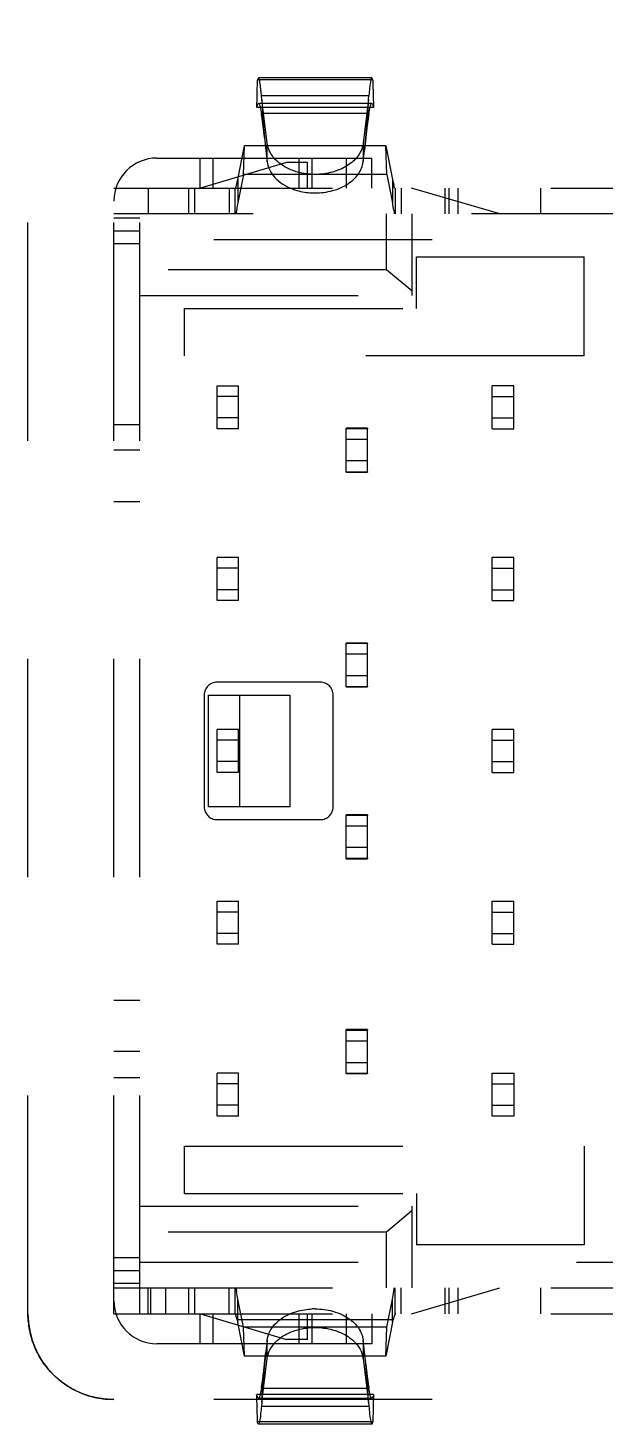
# Model space of a CAD drawing. Header units: inches. Extents: x 0 to 8.3, y 0 to 11.7.
# Drawn here: x 5.541 to 5.806, y 3.405 to 4.044 of the extents above; entities that cross this region are included whole.
import ezdxf

# ---------------------------------------------------------------- set-up
doc = ezdxf.new("R2010")
doc.units = ezdxf.units.IN
doc.header["$LTSCALE"] = 0.762205
doc.header["$MEASUREMENT"] = 0
doc.linetypes.add('HIDDEN', pattern=[0.2, 0.1, -0.1])
doc.layers.get('0').update_dxf_attribs({"linetype": 'CONTINUOUS'})
doc.layers.add('03___PRT_ALL_CURVES', color=7, linetype='CONTINUOUS')
doc.layers.add('DEFAULT_2', color=8, linetype='HIDDEN')

msp = doc.modelspace()

# ---------------------------------------------------------------- linework, layer by layer
at = {"color": 7, "linetype": 'CONTINUOUS'}
for p, q in [((5.64693, 4.02148), (5.64647, 4.02049)), ((5.69885, 4.02148), (5.64693, 4.02148)), ((5.64828, 4.01337), (5.64767, 4.01891)), ((5.69931, 4.02049), (5.69885, 4.02148)), ((5.64612, 4.00786), (5.6463, 4.01283)), ((5.64828, 4.01337), (5.6975, 4.01337)), ((5.64844, 4.01144), (5.64828, 4.01337)), ((5.65091, 3.99146), (5.64844, 4.01144)), ((5.69733, 4.01144), (5.69487, 3.99146)), ((5.69733, 4.01144), (5.6975, 4.01337)), ((5.64828, 4.00786), (5.64612, 4.00786)), ((5.69966, 4.00786), (5.6975, 4.00786)), ((5.64996, 3.99136), (5.65025, 3.98835)), ((5.65025, 3.98835), (5.65091, 3.98296)), ((5.65091, 3.98296), (5.65091, 3.99146)), ((5.65146, 3.98912), (5.65091, 3.99146)), ((5.69487, 3.99146), (5.69487, 3.98296)), ((5.69487, 3.98296), (5.69553, 3.98835)), ((5.69553, 3.98835), (5.69582, 3.99136)), ((5.62801, 3.88034), (5.63785, 3.88034)), ((5.62801, 3.86065), (5.62801, 3.88034)), ((5.63785, 3.86065), (5.63785, 3.88034)), ((5.76383, 3.88034), (5.75399, 3.88034)), ((5.75399, 3.86065), (5.75399, 3.88034)), ((5.76383, 3.86065), (5.76383, 3.88034)), ((5.63785, 3.87542), (5.62801, 3.87542)), ((5.75399, 3.87542), (5.76383, 3.87542)), ((5.63785, 3.86557), (5.62801, 3.86557)), ((5.75399, 3.86557), (5.76383, 3.86557)), ((5.63785, 3.86065), (5.62801, 3.86065)), ((5.6969, 3.86065), (5.68706, 3.86065)), ((5.68706, 3.84097), (5.68706, 3.86065)), ((5.6969, 3.84097), (5.6969, 3.86065)), ((5.75399, 3.86065), (5.76383, 3.86065)), ((5.6969, 3.85573), (5.68706, 3.85573)), ((5.6969, 3.84589), (5.68706, 3.84589)), ((5.68706, 3.84097), (5.6969, 3.84097)), ((5.63785, 3.8016), (5.62801, 3.8016)), ((5.62801, 3.78191), (5.62801, 3.8016)), ((5.63785, 3.78191), (5.63785, 3.8016)), ((5.76383, 3.8016), (5.75399, 3.8016)), ((5.75399, 3.78191), (5.75399, 3.8016)), ((5.76383, 3.78191), (5.76383, 3.8016)), ((5.63785, 3.79668), (5.62801, 3.79668)), ((5.75399, 3.79668), (5.76383, 3.79668)), ((5.63785, 3.78683), (5.62801, 3.78683)), ((5.63785, 3.78191), (5.62801, 3.78191)), ((5.75399, 3.78683), (5.76383, 3.78683)), ((5.75399, 3.78191), (5.76383, 3.78191)), ((5.6969, 3.76223), (5.68706, 3.76223)), ((5.68706, 3.74254), (5.68706, 3.76223)), ((5.6969, 3.74254), (5.6969, 3.76223)), ((5.6969, 3.75731), (5.68706, 3.75731)), ((5.6969, 3.74746), (5.68706, 3.74746)), ((5.68706, 3.74254), (5.6969, 3.74254)), ((5.63785, 3.72286), (5.62801, 3.72286)), ((5.62801, 3.70317), (5.62801, 3.72286)), ((5.63785, 3.71794), (5.62801, 3.71794)), ((5.63785, 3.70317), (5.63785, 3.72286)), ((5.76383, 3.72286), (5.75399, 3.72286)), ((5.75399, 3.70317), (5.75399, 3.72286)), ((5.75399, 3.71794), (5.76383, 3.71794)), ((5.76383, 3.70317), (5.76383, 3.72286)), ((5.63785, 3.70809), (5.62801, 3.70809)), ((5.75399, 3.70809), (5.76383, 3.70809)), ((5.63785, 3.70317), (5.62801, 3.70317)), ((5.75399, 3.70317), (5.76383, 3.70317)), ((5.6969, 3.68349), (5.68706, 3.68349)), ((5.68706, 3.6638), (5.68706, 3.68349)), ((5.6969, 3.6638), (5.6969, 3.68349)), ((5.6969, 3.67856), (5.68706, 3.67856)), ((5.6969, 3.66872), (5.68706, 3.66872)), ((5.68706, 3.6638), (5.6969, 3.6638)), ((5.62801, 3.64412), (5.63785, 3.64412)), ((5.62801, 3.62443), (5.62801, 3.64412)), ((5.63785, 3.62443), (5.63785, 3.64412)), ((5.75399, 3.64412), (5.76383, 3.64412)), ((5.75399, 3.62443), (5.75399, 3.64412)), ((5.76383, 3.62443), (5.76383, 3.64412)), ((5.63785, 3.63919), (5.62801, 3.63919)), ((5.75399, 3.63919), (5.76383, 3.63919)), ((5.63785, 3.62935), (5.62801, 3.62935)), ((5.75399, 3.62935), (5.76383, 3.62935)), ((5.63785, 3.62443), (5.62801, 3.62443)), ((5.75399, 3.62443), (5.76383, 3.62443)), ((5.68706, 3.58506), (5.6969, 3.58506)), ((5.68706, 3.56538), (5.68706, 3.58506)), ((5.6969, 3.56538), (5.6969, 3.58506)), ((5.68706, 3.58014), (5.6969, 3.58014)), ((5.68706, 3.5703), (5.6969, 3.5703)), ((5.63785, 3.56538), (5.62801, 3.56538)), ((5.62801, 3.54569), (5.62801, 3.56538)), ((5.63785, 3.54569), (5.63785, 3.56538)), ((5.68706, 3.56538), (5.6969, 3.56538)), ((5.75399, 3.56538), (5.76383, 3.56538)), ((5.75399, 3.54569), (5.75399, 3.56538)), ((5.76383, 3.56538), (5.76383, 3.54569)), ((5.63785, 3.56045), (5.62801, 3.56045)), ((5.75399, 3.56045), (5.76383, 3.56045)), ((5.63785, 3.55061), (5.62801, 3.55061)), ((5.63785, 3.54569), (5.62801, 3.54569)), ((5.75399, 3.55061), (5.76383, 3.55061)), ((5.76383, 3.54569), (5.75399, 3.54569)), ((5.65091, 3.44307), (5.65025, 3.43768)), ((5.65091, 3.43457), (5.65091, 3.44307)), ((5.69487, 3.44307), (5.69487, 3.43457)), ((5.69553, 3.43768), (5.69487, 3.44307)), ((5.65025, 3.43768), (5.64996, 3.43467)), ((5.69432, 3.43691), (5.69487, 3.43457)), ((5.69582, 3.43467), (5.69553, 3.43768)), ((5.64844, 3.41458), (5.65091, 3.43457)), ((5.69487, 3.43457), (5.69733, 3.41458)), ((5.64828, 3.41817), (5.64612, 3.41817)), ((5.69966, 3.41817), (5.6975, 3.41817)), ((5.69966, 3.41817), (5.69948, 3.4132)), ((5.64844, 3.41458), (5.64828, 3.41266)), ((5.6975, 3.41266), (5.64828, 3.41266)), ((5.69733, 3.41458), (5.6975, 3.41266)), ((5.64723, 3.40497), (5.64693, 3.40455)), ((5.69885, 3.40455), (5.64693, 3.40455)), ((5.64738, 3.40549), (5.64723, 3.40497)), ((5.6984, 3.4055), (5.69855, 3.40497)), ((5.69855, 3.40497), (5.69885, 3.40455))]:
    msp.add_line(p, q, dxfattribs=at)
for centre, radius, start, end in [((4.98268, 4.03118), 0.66388, 358.75066, 359.07723), ((6.30942, 4.03033), 0.6102, 180.924, 181.64321), ((5.08056, 4.02935), 0.56598, 358.3274, 358.7197), ((5.55406, 4.01524), 0.14333, 357.84163, 358.48178), ((6.01451, 4.02169), 0.31516, 181.61125, 182.18141), ((5.87, 4.01629), 0.17055, 182.21479, 182.83193), ((5.67289, 3.99892), 0.03023, 267.1603, 269.99392), ((5.67289, 3.4271), 0.03024, 90.00599, 92.83123), ((5.47577, 3.40974), 0.17055, 2.21484, 2.83198), ((5.33128, 3.40434), 0.31514, 1.61131, 2.18148), ((5.03638, 3.3957), 0.61017, 0.92399, 1.64325), ((5.79172, 3.41079), 0.14333, 177.84163, 178.48178), ((6.26521, 3.39668), 0.56597, 178.3274, 178.7197), ((6.3631, 3.39485), 0.66388, 178.75066, 179.07723)]:
    msp.add_arc(centre, radius, start, end, dxfattribs=at)
for points, knots in [([(5.64767, 4.01891), (5.64758, 4.01956), (5.64743, 4.0204), (5.64719, 4.02122), (5.64701, 4.02148), (5.64693, 4.02148)], [0, 0, 0, 0, 0.718328, 0.909663, 1, 1, 1, 1]), ([(5.69885, 4.02148), (5.69864, 4.02148), (5.6984, 4.02047), (5.6981, 4.01915), (5.69779, 4.01648), (5.6976, 4.01452), (5.6975, 4.01337)], [0, 0, 0, 0, 0.075786, 0.270409, 0.582941, 1, 1, 1, 1]), ([(5.64617, 4.00786), (5.64627, 4.00831), (5.6464, 4.00885), (5.64673, 4.00967), (5.64693, 4.00967)], [0, 0, 0, 0, 0.700166, 1, 1, 1, 1]), ([(5.64693, 4.00967), (5.64709, 4.00967), (5.64743, 4.0091), (5.64755, 4.00866), (5.64765, 4.00831)], [0, 0, 0, 0, 0.313937, 1, 1, 1, 1]), ([(5.69827, 4.00877), (5.69831, 4.0089), (5.69843, 4.00921), (5.69863, 4.00967), (5.69885, 4.00967)], [0, 0, 0, 0, 0.385322, 1, 1, 1, 1]), ([(5.69885, 4.00967), (5.69905, 4.00967), (5.69938, 4.00885), (5.6995, 4.00831), (5.69961, 4.00786)], [0, 0, 0, 0, 0.299834, 1, 1, 1, 1]), ([(5.65416, 3.98456), (5.65386, 3.98491), (5.65275, 3.98629), (5.65189, 3.98788), (5.65146, 3.98912)], [0, 0, 0, 0, 0.260066, 1, 1, 1, 1]), ([(5.69487, 3.99146), (5.69479, 3.99082), (5.69421, 3.98815), (5.69272, 3.98574), (5.69132, 3.98423)], [0, 0, 0, 0, 0.238778, 1, 1, 1, 1]), ([(5.65091, 3.98296), (5.65124, 3.9803), (5.65423, 3.97475), (5.65946, 3.97169), (5.66242, 3.97056)], [0, 0, 0, 0, 0.458854, 1, 1, 1, 1]), ([(5.66242, 3.97906), (5.66159, 3.97938), (5.65855, 3.98072), (5.65576, 3.98272), (5.65416, 3.98456)], [0, 0, 0, 0, 0.266376, 1, 1, 1, 1]), ([(5.69132, 3.98423), (5.69081, 3.98368), (5.68849, 3.98149), (5.68563, 3.97992), (5.68335, 3.97906)], [0, 0, 0, 0, 0.235875, 1, 1, 1, 1]), ([(5.69132, 3.97573), (5.69181, 3.97626), (5.69351, 3.97836), (5.69462, 3.98099), (5.69487, 3.98296)], [0, 0, 0, 0, 0.265789, 1, 1, 1, 1]), ([(5.67289, 3.97719), (5.6702, 3.97719), (5.66662, 3.97766), (5.66323, 3.97875), (5.66242, 3.97906)], [0, 0, 0, 0, 0.755218, 1, 1, 1, 1]), ([(5.68335, 3.97906), (5.68254, 3.97875), (5.67916, 3.97766), (5.67557, 3.97719), (5.67289, 3.97719)], [0, 0, 0, 0, 0.24479, 1, 1, 1, 1]), ([(5.68336, 3.97056), (5.68415, 3.97086), (5.68706, 3.97214), (5.68974, 3.97402), (5.69132, 3.97573)], [0, 0, 0, 0, 0.265428, 1, 1, 1, 1]), ([(5.66242, 3.97056), (5.66312, 3.9703), (5.66603, 3.96933), (5.66909, 3.96884), (5.67139, 3.96873)], [0, 0, 0, 0, 0.244686, 1, 1, 1, 1]), ([(5.67289, 3.96869), (5.67558, 3.96869), (5.67916, 3.96916), (5.68255, 3.97026), (5.68336, 3.97056)], [0, 0, 0, 0, 0.755221, 1, 1, 1, 1]), ([(5.65091, 3.44307), (5.65124, 3.44573), (5.65424, 3.45128), (5.65948, 3.45435), (5.66244, 3.45547)], [0, 0, 0, 0, 0.458773, 1, 1, 1, 1]), ([(5.66244, 3.45547), (5.66314, 3.45574), (5.66604, 3.4567), (5.6691, 3.45719), (5.6714, 3.4573)], [0, 0, 0, 0, 0.244719, 1, 1, 1, 1]), ([(5.67289, 3.45734), (5.67557, 3.45734), (5.67915, 3.45687), (5.68253, 3.45578), (5.68334, 3.45547)], [0, 0, 0, 0, 0.755189, 1, 1, 1, 1]), ([(5.68334, 3.45547), (5.68413, 3.45517), (5.68706, 3.45389), (5.68975, 3.452), (5.69134, 3.45028)], [0, 0, 0, 0, 0.265489, 1, 1, 1, 1]), ([(5.66242, 3.44697), (5.66324, 3.44728), (5.66662, 3.44837), (5.6702, 3.44884), (5.67289, 3.44884)], [0, 0, 0, 0, 0.24479, 1, 1, 1, 1]), ([(5.67289, 3.44884), (5.67558, 3.44884), (5.67916, 3.44837), (5.68255, 3.44728), (5.68336, 3.44697)], [0, 0, 0, 0, 0.755218, 1, 1, 1, 1]), ([(5.69134, 3.45028), (5.69182, 3.44975), (5.69352, 3.44765), (5.69462, 3.44503), (5.69487, 3.44307)], [0, 0, 0, 0, 0.265749, 1, 1, 1, 1]), ([(5.65446, 3.4418), (5.65497, 3.44235), (5.65729, 3.44454), (5.66015, 3.44611), (5.66242, 3.44697)], [0, 0, 0, 0, 0.235875, 1, 1, 1, 1]), ([(5.68336, 3.44697), (5.68415, 3.44667), (5.68706, 3.44539), (5.68974, 3.44351), (5.69132, 3.4418)], [0, 0, 0, 0, 0.265428, 1, 1, 1, 1]), ([(5.65091, 3.43457), (5.65099, 3.43521), (5.65156, 3.43787), (5.65306, 3.44029), (5.65446, 3.4418)], [0, 0, 0, 0, 0.238778, 1, 1, 1, 1]), ([(5.69132, 3.4418), (5.69166, 3.44143), (5.6929, 3.43996), (5.69385, 3.43825), (5.69432, 3.43691)], [0, 0, 0, 0, 0.26099, 1, 1, 1, 1]), ([(5.64693, 3.41636), (5.64673, 3.41636), (5.6464, 3.41718), (5.64627, 3.41771), (5.64617, 3.41817)], [0, 0, 0, 0, 0.299834, 1, 1, 1, 1]), ([(5.64755, 3.41739), (5.64747, 3.41712), (5.64736, 3.41676), (5.64706, 3.41636), (5.64693, 3.41636)], [0, 0, 0, 0, 0.674118, 1, 1, 1, 1]), ([(5.69885, 3.41636), (5.69869, 3.41636), (5.69835, 3.41692), (5.69822, 3.41737), (5.69813, 3.41772)], [0, 0, 0, 0, 0.313938, 1, 1, 1, 1]), ([(5.69961, 3.41817), (5.6995, 3.41771), (5.69938, 3.41718), (5.69905, 3.41636), (5.69885, 3.41636)], [0, 0, 0, 0, 0.700165, 1, 1, 1, 1]), ([(5.64828, 3.41266), (5.64821, 3.41186), (5.64797, 3.40947), (5.64775, 3.40706), (5.64738, 3.40549)], [0, 0, 0, 0, 0.331666, 1, 1, 1, 1]), ([(5.6975, 3.41266), (5.69757, 3.41186), (5.69781, 3.40947), (5.69802, 3.40707), (5.6984, 3.4055)], [0, 0, 0, 0, 0.331248, 1, 1, 1, 1]), ([(5.64693, 3.40455), (5.64682, 3.40455), (5.64661, 3.40498), (5.64653, 3.40529), (5.64647, 3.40554)], [0, 0, 0, 0, 0.303501, 1, 1, 1, 1]), ([(5.69885, 3.40455), (5.69896, 3.40455), (5.69917, 3.40498), (5.69925, 3.40529), (5.69931, 3.40554)], [0, 0, 0, 0, 0.303499, 1, 1, 1, 1])]:
    msp.add_open_spline(points, degree=3, knots=knots, dxfattribs=at)
at = {"layer": '03___PRT_ALL_CURVES', "color": 8, "linetype": 'HIDDEN'}
for p, q in [((5.54139, 3.45514), (5.54139, 4.68349)), ((6.12643, 3.41577), (5.58076, 3.41577))]:
    msp.add_line(p, q, dxfattribs=at)
for points in [[(5.54439, 3.44007), (5.54244, 3.44484), (5.54146, 3.45002), (5.54139, 3.45514)], [(5.55292, 3.4273), (5.54928, 3.43095), (5.54634, 3.43531), (5.54439, 3.44007)], [(5.5657, 3.41877), (5.56093, 3.42072), (5.55657, 3.42365), (5.55292, 3.4273)], [(5.58076, 3.41577), (5.57564, 3.41584), (5.57046, 3.41681), (5.5657, 3.41877)]]:
    msp.add_open_spline(points, degree=3, dxfattribs=at)
at = {"layer": 'DEFAULT_2', "color": 8, "linetype": 'HIDDEN'}
for p, q in [((5.54139, 3.45514), (5.54139, 4.68349)), ((5.69931, 4.02049), (5.64647, 4.02049)), ((5.64844, 4.01144), (5.64913, 4.00022)), ((5.69885, 4.00967), (5.64693, 4.00967)), ((5.64765, 4.00831), (5.64828, 4.00503)), ((5.6975, 4.00786), (5.64828, 4.00786)), ((5.6975, 4.00503), (5.64828, 4.00503)), ((5.69607, 3.99392), (5.69709, 4.006)), ((5.6975, 4.00503), (5.69827, 4.00877)), ((5.64971, 3.99392), (5.65025, 3.98835)), ((5.64971, 3.99392), (5.64996, 3.99136)), ((5.69607, 3.99392), (5.69553, 3.98835)), ((5.69582, 3.99136), (5.69607, 3.99392)), ((5.63745, 3.97479), (5.64054, 3.99028)), ((5.64004, 3.97714), (5.64054, 3.99028)), ((5.70524, 3.99028), (5.64054, 3.99028)), ((5.70524, 3.99028), (5.70833, 3.97479)), ((5.70574, 3.97714), (5.70524, 3.99028)), ((5.60045, 3.98467), (5.69887, 3.98467)), ((5.62013, 3.98467), (5.62013, 3.97082)), ((5.65974, 3.9827), (5.62037, 3.97089)), ((5.62604, 3.98467), (5.62604, 3.97089)), ((5.66935, 3.9827), (5.65974, 3.9827)), ((5.66541, 3.98467), (5.66541, 3.97089)), ((5.66935, 3.97089), (5.66935, 3.9827)), ((5.67131, 3.98467), (5.67131, 3.97089)), ((5.68706, 3.98467), (5.68706, 3.97089)), ((5.69887, 3.97089), (5.69887, 3.98467)), ((5.63656, 3.97089), (5.63714, 3.97349)), ((5.63714, 3.97349), (5.63745, 3.97479)), ((5.64004, 3.97714), (5.63745, 3.96417)), ((5.63745, 3.97479), (5.63745, 3.96417)), ((5.70574, 3.97714), (5.64004, 3.97714)), ((5.70574, 3.97714), (5.70833, 3.96417)), ((5.70833, 3.97479), (5.70833, 3.96417)), ((5.70833, 3.97479), (5.70894, 3.97219)), ((5.58076, 3.97089), (6.12643, 3.97089)), ((5.58076, 3.45514), (5.58076, 3.97089)), ((5.59257, 3.45514), (5.59257, 3.97089)), ((5.59651, 3.97089), (5.59651, 3.95908)), ((5.61495, 3.97089), (5.61495, 3.95908)), ((5.61759, 3.97089), (5.61759, 3.95908)), ((5.63352, 3.97089), (5.63352, 3.95908)), ((5.63621, 3.95908), (5.63621, 3.97089)), ((5.70957, 3.97089), (5.70957, 3.95908)), ((5.71226, 3.97089), (5.71226, 3.95908)), ((5.75748, 3.95908), (5.71698, 3.97089)), ((5.73234, 3.97089), (5.73234, 3.95908)), ((5.73431, 3.95908), (5.73431, 3.97089)), ((5.73824, 3.97089), (5.73824, 3.95908)), ((5.77604, 3.97089), (5.77604, 3.95908)), ((5.70888, 3.96078), (5.70906, 3.95961)), ((6.24454, 3.95908), (5.58076, 3.95908)), ((5.59257, 3.95711), (5.58076, 3.95711)), ((5.70557, 3.93349), (5.70557, 3.95908)), ((5.70906, 3.95961), (5.70914, 3.95908)), ((5.71738, 3.92168), (5.71738, 3.95908)), ((5.59257, 3.9512), (5.58076, 3.9512)), ((5.59257, 3.9453), (5.58076, 3.9453)), ((6.12643, 3.94727), (5.59257, 3.94727)), ((5.71935, 3.93939), (5.79612, 3.93939)), ((5.71935, 3.91577), (5.71935, 3.93939)), ((5.79612, 3.89412), (5.79612, 3.93939)), ((5.70557, 3.93349), (5.59257, 3.93349)), ((5.71738, 3.92364), (5.70557, 3.93349)), ((5.59257, 3.92168), (5.71738, 3.92168)), ((5.61305, 3.91577), (5.71935, 3.91577)), ((5.61305, 3.89412), (5.61305, 3.91577)), ((5.79612, 3.89412), (5.61305, 3.89412)), ((5.58076, 3.86262), (5.59257, 3.86262)), ((5.6969, 3.86089), (5.68706, 3.86089)), ((5.68706, 3.86065), (5.68706, 3.86089)), ((5.6969, 3.86089), (5.6969, 3.86065)), ((5.59257, 3.85081), (5.58076, 3.85081)), ((5.68706, 3.84073), (5.68706, 3.84097)), ((5.68706, 3.84073), (5.6969, 3.84073)), ((5.6969, 3.84097), (5.6969, 3.84073)), ((5.59257, 3.82719), (5.58076, 3.82719)), ((5.6969, 3.76246), (5.68706, 3.76246)), ((5.68706, 3.76223), (5.68706, 3.76246)), ((5.6969, 3.76246), (5.6969, 3.76223)), ((5.67525, 3.74451), (5.62801, 3.74451)), ((5.6221, 3.7386), (5.6221, 3.68742)), ((5.62407, 3.7386), (5.66127, 3.7386)), ((5.62407, 3.68742), (5.62407, 3.7386)), ((5.63831, 3.7386), (5.63831, 3.68742)), ((5.66127, 3.7386), (5.66127, 3.68742)), ((5.68116, 3.68742), (5.68116, 3.7386)), ((5.68706, 3.7423), (5.68706, 3.74254)), ((5.68706, 3.7423), (5.6969, 3.7423)), ((5.6969, 3.74254), (5.6969, 3.7423)), ((5.66127, 3.68742), (5.62407, 3.68742)), ((5.62801, 3.68152), (5.67525, 3.68152)), ((5.6969, 3.68372), (5.68706, 3.68372)), ((5.68706, 3.68349), (5.68706, 3.68372)), ((5.6969, 3.68372), (5.6969, 3.68349)), ((5.68706, 3.66356), (5.68706, 3.6638)), ((5.68706, 3.66356), (5.6969, 3.66356)), ((5.6969, 3.6638), (5.6969, 3.66356)), ((5.58076, 3.59884), (5.59257, 3.59884)), ((5.6969, 3.5853), (5.68706, 3.5853)), ((5.68706, 3.58506), (5.68706, 3.5853)), ((5.6969, 3.5853), (5.6969, 3.58506)), ((5.59257, 3.57522), (5.58076, 3.57522)), ((5.68706, 3.56514), (5.68706, 3.56538)), ((5.68706, 3.56514), (5.6969, 3.56514)), ((5.6969, 3.56538), (5.6969, 3.56514)), ((5.59257, 3.56322), (5.58076, 3.56322)), ((5.61305, 3.53191), (5.79612, 3.53191)), ((5.61305, 3.51026), (5.61305, 3.53191)), ((5.79612, 3.53191), (5.79612, 3.48664)), ((5.61305, 3.51026), (5.71935, 3.51026)), ((5.71935, 3.51026), (5.71935, 3.48664)), ((5.59257, 3.50435), (5.71738, 3.50435)), ((5.71738, 3.50238), (5.70557, 3.49254)), ((5.71738, 3.46695), (5.71738, 3.50435)), ((5.70557, 3.49254), (5.59257, 3.49254)), ((5.70557, 3.46695), (5.70557, 3.49254)), ((5.59257, 3.48073), (5.58076, 3.48073)), ((5.79612, 3.48664), (5.71935, 3.48664)), ((5.59257, 3.47482), (5.58076, 3.47482)), ((5.59257, 3.47876), (6.12643, 3.47876)), ((5.59257, 3.46892), (5.58076, 3.46892)), ((5.58076, 3.46695), (6.24454, 3.46695)), ((5.59651, 3.45514), (5.59651, 3.46695)), ((5.59764, 3.45514), (5.59764, 3.46695)), ((5.60438, 3.46695), (5.60438, 3.45514)), ((5.61495, 3.46695), (5.61495, 3.45514)), ((5.61759, 3.46695), (5.61759, 3.45514)), ((5.63352, 3.45514), (5.63352, 3.46695)), ((5.63621, 3.45499), (5.63621, 3.46695)), ((5.63717, 3.46354), (5.6369, 3.46525)), ((5.63745, 3.46185), (5.63717, 3.46354)), ((5.64004, 3.44888), (5.63745, 3.46185)), ((5.63745, 3.45124), (5.63745, 3.46185)), ((5.70574, 3.44888), (5.70833, 3.46185)), ((5.70833, 3.46185), (5.70861, 3.46356)), ((5.70833, 3.45124), (5.70833, 3.46185)), ((5.70861, 3.46356), (5.70888, 3.46525)), ((5.70888, 3.46525), (5.70906, 3.46641)), ((5.70906, 3.46641), (5.70914, 3.46695)), ((5.70957, 3.45499), (5.70957, 3.46695)), ((5.71226, 3.45514), (5.71226, 3.46695)), ((5.71698, 3.45514), (5.75748, 3.46695)), ((5.73234, 3.46695), (5.73234, 3.45514)), ((5.73431, 3.45514), (5.73431, 3.46695)), ((5.73824, 3.46695), (5.73824, 3.45514)), ((5.77604, 3.46695), (5.77604, 3.45514)), ((5.58076, 3.45514), (6.12643, 3.45514)), ((5.62013, 3.45521), (5.62013, 3.44136)), ((5.62037, 3.45514), (5.65974, 3.44333)), ((5.62604, 3.45514), (5.62604, 3.44136)), ((5.63596, 3.45514), (5.636, 3.45514)), ((5.63653, 3.45448), (5.63621, 3.45499)), ((5.66541, 3.45514), (5.66541, 3.44136)), ((5.66935, 3.44333), (5.66935, 3.45514)), ((5.67131, 3.45514), (5.67131, 3.44136)), ((5.68706, 3.45514), (5.68706, 3.44136)), ((5.69887, 3.45514), (5.69887, 3.44136)), ((5.70957, 3.45499), (5.70892, 3.45359)), ((5.70982, 3.45514), (5.70978, 3.45514)), ((5.63719, 3.45235), (5.63653, 3.45448)), ((5.70859, 3.45235), (5.63719, 3.45235)), ((5.63719, 3.45235), (5.63745, 3.45124)), ((5.64054, 3.43574), (5.63745, 3.45124)), ((5.70574, 3.44888), (5.64004, 3.44888)), ((5.64054, 3.43574), (5.64004, 3.44888)), ((5.70833, 3.45124), (5.70524, 3.43574)), ((5.70524, 3.43574), (5.70574, 3.44888)), ((5.70833, 3.45124), (5.70859, 3.45235)), ((5.70892, 3.45359), (5.70859, 3.45235)), ((5.66935, 3.44333), (5.65974, 3.44333)), ((5.69887, 3.44136), (5.60045, 3.44136)), ((5.70524, 3.43574), (5.64054, 3.43574)), ((5.64971, 3.43211), (5.65025, 3.43768)), ((5.69607, 3.43211), (5.69553, 3.43768)), ((5.64971, 3.43211), (5.64868, 3.42003)), ((5.64996, 3.43467), (5.64971, 3.43211)), ((5.69607, 3.43211), (5.69582, 3.43467)), ((5.69733, 3.41458), (5.69664, 3.42581)), ((5.64693, 3.41636), (5.69885, 3.41636)), ((5.64828, 3.42099), (5.64755, 3.41739)), ((5.64828, 3.42099), (5.6975, 3.42099)), ((5.6975, 3.41817), (5.64828, 3.41817)), ((5.69813, 3.41772), (5.6975, 3.42099)), ((6.12643, 3.41577), (5.58076, 3.41577)), ((5.69931, 3.40554), (5.64647, 3.40554))]:
    msp.add_line(p, q, dxfattribs=at)
for centre, radius, start, end in [((5.40549, 3.96759), 0.24566, 7.56266, 8.7664), ((5.93776, 3.96799), 0.24309, 171.23356, 172.55), ((5.54046, 4.01569), 0.15693, 356.45891, 357.86357), ((5.42108, 3.97021), 0.22986, 5.92105, 7.42859), ((6.59852, 4.08408), 0.95309, 185.04772, 185.42797), ((5.92446, 3.97024), 0.22962, 172.67642, 174.07965), ((5.60045, 3.96498), 0.01969, 90, 180), ((5.60349, 3.94832), 0.10811, 12.04646, 12.7508), ((5.86909, 3.92416), 0.23506, 171.0402, 171.45857), ((6.17457, 3.87557), 0.54438, 170.63239, 170.99502), ((5.16923, 3.87524), 0.54638, 9.00708, 9.36745), ((5.62801, 3.7386), 0.00591, 90, 180), ((5.67525, 3.7386), 0.00591, 0, 90), ((5.62801, 3.68742), 0.00591, 180, 270), ((5.67525, 3.68742), 0.00591, 270, 360), ((5.86829, 3.50175), 0.23425, 188.54357, 188.96555), ((5.58076, 3.45514), 0.03937, 180, 270), ((5.60045, 3.46105), 0.01969, 180, 270), ((5.42132, 3.45579), 0.22962, 352.67642, 354.07965), ((4.74725, 3.34195), 0.95309, 5.04772, 5.42797), ((5.9247, 3.45582), 0.22986, 185.92105, 187.42859), ((5.40802, 3.45804), 0.24309, 351.23356, 352.55), ((5.94029, 3.45843), 0.24566, 187.56267, 188.7664), ((5.80532, 3.41033), 0.15693, 176.45891, 177.86357)]:
    msp.add_arc(centre, radius, start, end, dxfattribs=at)
for centre, start_param, end_param in [((5.63596, 3.42758), -0.102696, -0.017118), ((5.70982, 3.42758), 0.017119, 0.102696)]:
    msp.add_ellipse(centre, major_axis=(0, 0.02756), ratio=0.087489, start_param=start_param, end_param=end_param, dxfattribs=at)

doc.saveas('drawing.dxf')
